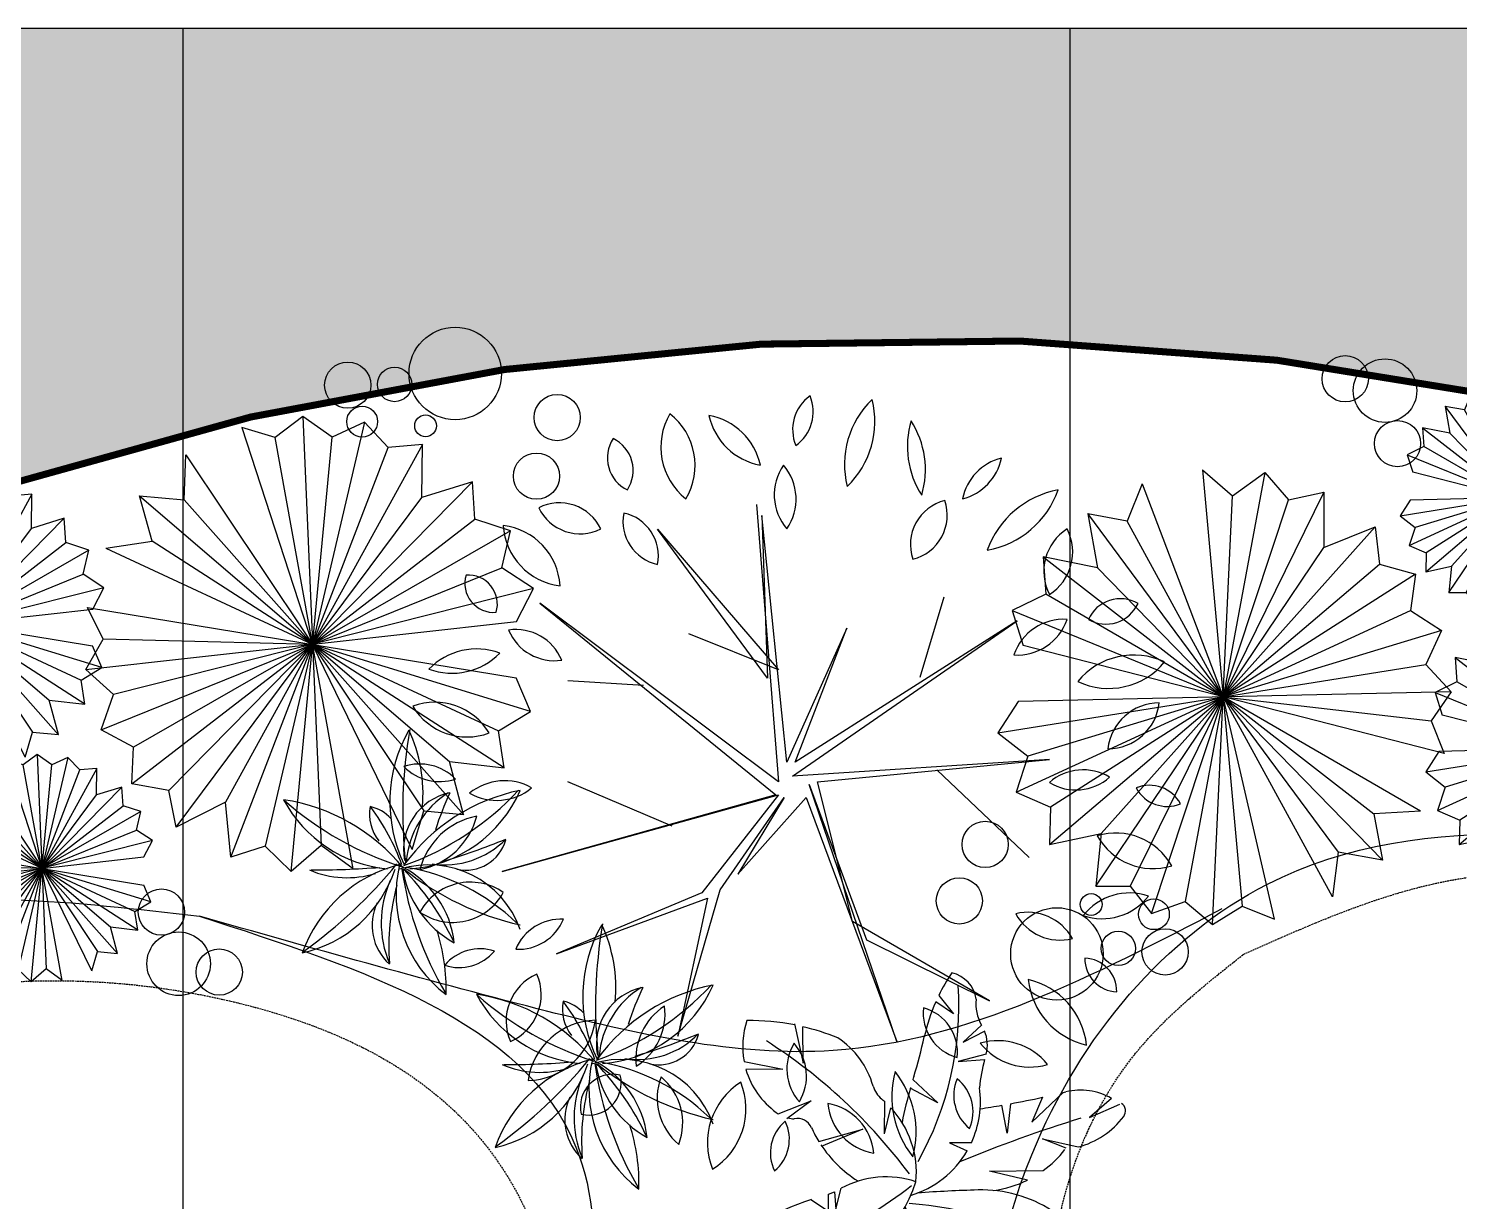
# Model space of a CAD drawing. Header units: millimetres. Extents: x -1030105 to 906887, y -616134 to 1220667.
# Drawn here: x -77488 to -67326, y 565442 to 573772 of the extents above; entities that cross this region are included whole.
import ezdxf
from ezdxf.enums import TextEntityAlignment as Align

# ---------------------------------------------------------------- set-up
doc = ezdxf.new("R2010")
doc.units = ezdxf.units.MM
doc.header["$MEASUREMENT"] = 0
for name, pattern in [('CENTER', [2, 1.25, -0.25, 0.25, -0.25]), ('DASH', [0.35, 0.25, -0.1]), ('DASHED', [0.75, 0.5, -0.25])]:
    doc.linetypes.add(name, pattern=pattern)
for name, color, linetype in [('A-Furniture', 143, 'Continuous'), ('A-Tree', 98, 'Continuous'), ('KTCQ CẢNH QUAN', 192, 'Continuous')]:
    doc.layers.add(name, color=color, linetype=linetype)
doc.styles.add('Arial_Bold', font='arialbd.ttf')

# ---------------------------------------------------------------- blocks, each defined once
blk = doc.blocks.new('FUR')
at = {"layer": 'A-Furniture'}
for points in [[(-8924.450499999977, 45568.97072861483), (-9840.450499999977, 46090.97072861483), (-12717.45049999998, 46168.97072861483), (-14972.95049999998, 44562.47072861483), (-20083.45049999998, 44491.47072861483), (-23992.95049999998, 44397.97072861483), (-25666.95049999998, 42475.47072861483), (-25418.45049999998, 38977.47072861483), (-21694.45049999998, 37961.47072861483), (-18510.45049999998, 39185.97072861483), (-13807.45049999998, 38871.97072861483), (-11600.45049999998, 38311.97072861483), (-7939.950499999977, 38736.97072861483), (-6709.895571933805, 41431.90438062791), (-8089.950499999977, 44722.97072861483), (-8924.450499999977, 45568.97072861483)], [(-31577.95049999998, 44170.97072861483), (-34212.45049999998, 44181.97072861483), (-38172.95049999998, 42979.47072861483), (-41005.45049999998, 44156.97072861483), (-44339.45049999998, 43505.47072861483), (-44384.95049999998, 40251.47072861483), (-39976.95049999998, 38315.47072861483), (-37603.95049999998, 38562.47072861483), (-37278.45049999998, 37464.47072861483), (-37613.95049999998, 35077.47072861483), (-36804.95049999998, 33745.97072861483), (-35038.45049999998, 33291.97072861483), (-32531.95049999998, 34307.97072861483), (-31858.95049999998, 35622.47072861483), (-32162.95049999998, 37145.97072861483), (-32096.95049999998, 38243.97072861483), (-31184.45049999998, 38732.97072861483), (-29175.95049999998, 40283.97072861483), (-28903.95049999998, 42529.97072861483), (-31577.95049999998, 44170.97072861483)], [(-24316.38633001997, 44222.45202042069), (-27076.45049999998, 43216.47072861483), (-29179.45049999998, 43513.97072861483), (-31577.95049999998, 44170.97072861483)]]:
    blk.add_spline(points, degree=3, dxfattribs=at)
at = {"layer": 'A-Furniture', "color": 8, "linetype": 'DASH', "ltscale": 50}
for points in [[(-24161.45049999998, 43901.47072861483), (-24928.95049999998, 43196.97072861483), (-25534.95049999998, 41016.47072861483), (-24809.95049999998, 39236.47072861483), (-22740.95049999998, 38149.47072861483), (-21173.45049999998, 38284.47072861483), (-19403.45049999998, 39161.97072861483), (-17510.95049999998, 40056.47072861483), (-14855.95049999998, 39789.97072861483), (-13170.95049999998, 38926.47072861483), (-10565.45049999998, 38424.97072861483), (-9218.887186845946, 38750.38499673549), (-8091.373079408666, 39308.92120005039), (-7136.950499999977, 40370.97072861483), (-6960.450499999977, 41928.97072861483), (-8203.387845789533, 44461.94725154969), (-10044.45049999998, 45803.47072861483), (-12022.95049999998, 45568.97072861483), (-13736.95049999998, 44462.47072861483), (-16065.45049999998, 43902.47072861483), (-18178.45049999998, 43888.97072861483), (-22820.95049999998, 44398.97072861483), (-24161.45049999998, 43901.47072861483)], [(-44239.45049999998, 42893.47072861483), (-44280.95049999998, 41579.97072861483), (-43431.95049999998, 39689.47072861483), (-41629.45049999998, 38989.47072861483), (-39482.45049999998, 38787.47072861483), (-38473.95049999998, 38957.47072861483), (-37599.00349233599, 38759.19297943637), (-37070.45049999998, 37986.47072861483), (-37169.95049999998, 36800.97072861483), (-37190.95049999998, 35851.47072861483), (-36984.95049999998, 34733.97072861483), (-35907.95049999998, 33892.97072861483), (-33947.45049999998, 34069.97072861483), (-32422.45049999998, 34894.47072861483), (-32016.45049999998, 35670.97072861483), (-32310.45049999998, 36548.47072861483), (-32898.45049999998, 38049.97072861483), (-32762.95049999998, 38696.97072861483), (-31262.45049999998, 38955.97072861483), (-30084.95049999998, 39474.97072861483), (-29081.45049999998, 41311.97072861483), (-29625.45049999998, 42640.97072861483), (-31332.95049999998, 43561.97072861483), (-34097.95049999998, 43486.47072861483), (-35926.45049999998, 42640.97072861483), (-38358.95049999998, 42081.97072861483), (-40655.95049999998, 43471.47072861483), (-41778.45049999998, 44008.47072861483), (-42894.45049999998, 43985.97072861483), (-44123.45049999998, 43268.47072861483), (-44239.45049999998, 42893.47072861483)]]:
    blk.add_spline(points, degree=3, dxfattribs=at)
blk = doc.blocks.new('C2')
at = {"layer": 'A-Tree', "color": 8}
for centre, radius, start, end in [((597.8066810533492, 647.4478162748856), 512.9644939609045, 150.2411395785226, 205.8089924024951), ((1840.520802863575, 614.663511470193), 1710.013328275341, 170.2399811561488, 186.1147769933549), ((-319.6332879893016, 679.0836772795301), 522.1291424384847, 354.3326332317999, 25.28039436258732), ((339.0637494305702, 477.7074091385002), 205.6003621570023, 101.4267094931179, 190.9876748326544), ((-212.9250783589523, 1393.706720260845), 1033.274465553102, 289.6317747364299, 316.9415872008503), ((678.9583471508013, 29.49553686170839), 671.2071327478785, 101.2486208017848, 143.9898653391894), ((460.7013213895043, 408.7795932609588), 318.5844515836241, 121.9055202391609, 175.1858926215441), ((119.8017681216515, 874.5129376781988), 467.1576890094693, 274.4072576754843, 336.4430840679565), ((1238.200356553214, 234.6638037646771), 1039.70912533752, 154.6853166608095, 162.4500908880103), ((-394.1196820032856, -16.28424253803678), 678.7830739472802, 39.14999690914021, 81.38898289978646), ((119.8017681216515, 874.5129376781988), 467.1576890094693, 208.0484010644241, 264.6491229276512), ((473.6763151883424, 1516.111589349457), 1152.672504959493, 228.5744525952278, 252.384215517872), ((161.3379898599887, 602.3140435382957), 148.8271279052569, 169.1166209036329, 218.9555886236376), ((-17.29247572167515, 489.9658467163681), 144.1551195271773, 42.83736663617832, 76.97863792041294), ((-675.6265686209008, 122.8727199833374), 857.8705761906325, 20.51383794556775, 36.02424014850644), ((278.738285768326, 727.5477068470209), 304.278219035058, 261.6388708216413, 315.6255062312309), ((-362.4759722851959, 2596.584024063079), 2251.977424759328, 286.3355012364549, 292.4150150611594), ((354.8739890010984, 551.3400760767981), 146.7974213737446, 257.3556793837414, 344.3532487187752), ((240.827546373308, -57.77903458592482), 496.9278064683223, 104.1284180658103, 160.1467714826719), ((-321.3298327564044, 547.7226396792103), 446.9018688599547, 282.2423311989974, 341.7320937913137), ((-1212.861913616427, 1507.635573408741), 1708.312600899444, 305.4463593761205, 320.7381539293926), ((-189.9491252961816, 3449.078696529206), 3043.983831225277, 269.91002825064, 274.5019943887826), ((553.2720437054159, 318.8653606564039), 446.3301478634169, 166.3602607862572, 232.9473873304876), ((222.8508834598761, 78.65597689687274), 344.823888887098, 19.43419249484991, 107.435705152585), ((-34.96195786917815, 106.5881998699042), 350.9507541514024, 6.507278463115689, 62.36089659900944), ((1308.343660235485, 576.0264644791023), 1192.382886922759, 188.0958949225132, 210.722578142023), ((486.077814778153, 461.5422813013429), 359.2264137293816, 188.5552242675603, 241.3288961956136), ((-509.9640583559885, -226.3472040423658), 903.3571745151023, 24.75992225526024, 44.64727991474892), ((-319.6332879893016, 679.0836772795301), 522.1291424384847, 330.7697376170311, 331.9367160107736), ((776.6502670997143, 1214.233641913161), 1030.057604216278, 231.5416259423199, 257.1763624081367), ((18.22038746716134, -322.4153765899828), 747.4321797232111, 46.14831984268555, 80.37107364285058), ((-67.36023888764612, 715.2663625454297), 337.6292509965691, 246.7315023999685, 287.3970904032515), ((423.9871086181593, 217.0607059827889), 369.8270333400882, 155.9892964331983, 202.8399613678449), ((921.5218744179001, 133.2178408322507), 840.488187284618, 165.0603950652925, 184.073746994936), ((207.7481049136404, 208.9563885416137), 186.2569995667042, 154.5275994809214, 228.0163014909153), ((-394.1196820032856, -16.28424253803678), 678.7830739472802, 358.2221592825441, 17.85830694949557)]:
    blk.add_arc(centre, radius, start, end, dxfattribs=at)
blk = doc.blocks.new('dddddd')
at = {"color": 0, "linetype": 'ByBlock', "lineweight": -2}
for p, q in [((10607.80242481851, 26489.0813604286), (10607.80242481851, 12546.71926841163)), ((10607.80242481851, 26489.0813604286), (11479.699343557, 25578.74045747798)), ((8650.733853973914, 26220.08847685135), (8068.734151430659, 25080.74071651837)), ((8650.733853973914, 26220.08847685135), (10607.80242481851, 19235.21926841163)), ((12564.8709956631, 26220.08847685135), (8821.973550682189, 12861.51254176581)), ((9620.068330742184, 12048.92003936483), (11479.699343557, 25578.74045747798)), ((11479.699343557, 25578.74045747798), (12564.8709956631, 26220.08847685135)), ((12564.8709956631, 26220.08847685135), (13236.76095011271, 25287.68883248605)), ((6838.812106036115, 25433.05979773519), (13801.41292089899, 13983.55054725846)), ((6848.313449290116, 25417.4355044039), (6990.557866835268, 23681.41012040642)), ((8068.734151430659, 25080.74071651837), (6848.313449290116, 25417.4355044039)), ((14376.79274360114, 25433.05979773519), (7123.02134473878, 13504.74092085403)), ((7717.855861764167, 12581.89497805177), (13236.76095011271, 25287.68883248605)), ((13497.74898787215, 12581.89497805177), (8068.734151430659, 25080.74071651837)), ((13236.76095011271, 25287.68883248605), (14376.79274360114, 25433.05979773519)), ((14376.79274360114, 25433.05979773519), (14225.04698280198, 23681.41012040642)), ((5306.419128058479, 24186.36563979229), (5281.783466187771, 22994.73397627333)), ((5306.419128058479, 24186.36563979229), (15042.6512124096, 15093.35963420593)), ((6990.557866835268, 23681.41012040642), (5306.419128058479, 24186.36563979229)), ((6029.977508742828, 13608.31654242147), (14225.04698280198, 23681.41012040642)), ((15909.18572157854, 24186.36563979229), (6350.105521132237, 15258.8079442177)), ((15185.62734089442, 13608.31654242147), (6990.557866835268, 23681.41012040642)), ((14225.04698280198, 23681.41012040642), (15909.18572157854, 24186.36563979229)), ((15909.18572157854, 24186.36563979229), (15933.82138344925, 22994.73397627333)), ((-8869.69757518149, 22791.44345244533), (-8869.69757518149, -5093.280731588369)), ((-8869.69757518149, 22791.44345244533), (-7125.903737705202, 20970.7616465441)), ((5281.783466187771, 22994.73397627333), (4167.205496987095, 22572.46760547208)), ((4681.615487591363, 15052.05974061065), (15933.82138344925, 22994.73397627333)), ((16533.98936204589, 15052.05974061065), (5281.783466187771, 22994.73397627333)), ((15933.82138344925, 22994.73397627333), (17048.39935264923, 22572.46760547208)), ((-12783.83471687068, 22253.45768529154), (-13947.83412195719, 19974.76216462487)), ((-12783.83471687068, 22253.45768529154), (-8869.69757518149, 8283.719268411629)), ((-4955.560433492298, 22253.45768529154), (-12441.35532345436, -4463.694184879773)), ((-7125.903737705202, 20970.7616465441), (-4955.560433492298, 22253.45768529154)), ((-4955.560433492298, 22253.45768529154), (-3611.780524594011, 20388.6583965607)), ((4167.205496987095, 22572.46760547208), (10607.80242481851, 19235.21926841163)), ((4167.205496987095, 22572.46760547208), (4422.676384476711, 21433.41359123355)), ((17048.39935264923, 22572.46760547208), (4820.053084156477, 16236.24928490259)), ((17048.39935264923, 22572.46760547208), (16792.92846516031, 21433.41359123355)), ((-10845.16576333437, -6088.87918968196), (-7125.903737705202, 20970.7616465441)), ((3772.771641071653, 16806.04874429526), (16792.92846516031, 21433.41359123355)), ((17442.8332085656, 16806.04874429526), (4422.676384476711, 21433.41359123355)), ((16792.92846516031, 21433.41359123355), (17709.94337335392, 20711.06112888712)), ((-16407.67821274651, 20679.40032705851), (-2482.476583021461, -2219.618173894007)), ((-16388.67552623828, 20648.15174039593), (-16104.18669114821, 17176.10097240121)), ((-13947.83412195719, 19974.76216462487), (-16388.67552623828, 20648.15174039593)), ((-1331.716937616467, 20679.40032705851), (-15839.25973534095, -3177.237426704029)), ((-14649.59070128924, -5022.929312308086), (-3611.780524594011, 20388.6583965607)), ((-3611.780524594011, 20388.6583965607), (-1331.716937616467, 20679.40032705851)), ((-1331.716937616467, 20679.40032705851), (-1635.208459214773, 17176.10097240121)), ((17709.94337335392, 20711.06112888712), (4251.66712033283, 17914.39916343475)), ((17709.94337335392, 20711.06112888712), (17117.80516029755, 19680.51565474644)), ((-3089.804449073505, -5022.929312308086), (-13947.83412195719, 19974.76216462487)), ((3370.850759598194, 18740.19821303803), (17117.80516029755, 19680.51565474644)), ((4097.799689339473, 19680.51565474644), (3370.850759598194, 18740.19821303803)), ((17844.75409003906, 18740.19821303803), (4097.799689339473, 19680.51565474644)), ((11595.53651889507, 12048.92003936483), (10607.80242481851, 19235.21926841163)), ((10607.80242481851, 19235.21926841163), (17128.33859840897, 17880.2362699802)), ((17117.80516029755, 19680.51565474644), (17844.75409003906, 18740.19821303803)), ((3370.850759598194, 18740.19821303803), (4251.66712033283, 17914.39916343475)), ((17844.75409003906, 18740.19821303803), (17128.33859840897, 17880.2362699802)), ((-19472.46416870062, 18186.01201117318), (-19521.73549244297, 15802.7486841355)), ((-19472.46416870062, 18186.01201117318), (0, 0)), ((-16104.18669114821, 17176.10097240121), (-19472.46416870062, 18186.01201117318)), ((1733.069018337875, 18186.01201117318), (-17385.09138255473, 330.8966200239956)), ((-1635.208459214773, 17176.10097240121), (1733.069018337875, 18186.01201117318)), ((1733.069018337875, 18186.01201117318), (1782.340342079988, 15802.7486841355)), ((4251.66712033283, 17914.39916343475), (3772.771641071653, 16806.04874429526)), ((17128.33859840897, 17880.2362699802), (17442.8332085656, 16806.04874429526)), ((-18025.34740733308, -2970.086183568929), (-1635.208459214773, 17176.10097240121)), ((285.9522569701076, -2970.086183568929), (-16104.18669114727, 17176.10097240121)), ((3772.771641071653, 16806.04874429526), (4820.053084156477, 16236.24928490259)), ((-19521.73549244297, 15802.7486841355), (-21750.89143084362, 14958.21594253229)), ((-20722.07144963671, -82.59978719055651), (1782.340342079988, 15802.7486841355)), ((2982.676299273968, -82.59978719055651), (-19521.73549244297, 15802.7486841355)), ((1782.340342079988, 15802.7486841355), (4011.496280480875, 14958.21594253229)), ((4820.053084156477, 16236.24928490259), (4681.615487591363, 15052.05974061065)), ((-21750.89143084362, 14958.21594253229), (-8869.69757518149, 8283.719268411629)), ((-21750.89143084362, 14958.21594253229), (-21239.94965586578, 12680.10791405523)), ((4011.496280480875, 14958.21594253229), (-20445.19625650486, 2285.779301393311)), ((4011.496280480875, 14958.21594253229), (3500.554505503038, 12680.10791405523)), ((4681.615487591363, 15052.05974061065), (6350.105521132237, 15258.8079442177)), ((6350.105521132237, 15258.8079442177), (6029.977508742828, 13608.31654242147)), ((15042.6512124096, 15093.35963420593), (15185.62734089442, 13608.31654242147)), ((16533.98936204589, 15052.05974061065), (15042.6512124096, 15093.35963420593)), ((13801.41292089899, 13983.55054725846), (13497.74898787215, 12581.89497805177)), ((15185.62734089442, 13608.31654242147), (13801.41292089899, 13983.55054725846)), ((6029.977508742828, 13608.31654242147), (7123.02134473878, 13504.74092085403)), ((7123.02134473878, 13504.74092085403), (7717.855861764167, 12581.89497805177)), ((7717.855861764167, 12581.89497805177), (8821.973550682189, 12861.51254176581)), ((8821.973550682189, 12861.51254176581), (9620.068330742184, 12048.92003936483)), ((-22539.75914267451, 3425.378220178885), (3500.554505502107, 12680.10791405523)), ((4800.363992311758, 3425.378220178885), (-21239.94965586578, 12680.10791405523)), ((3500.554505503038, 12680.10791405523), (5334.584321890259, 11235.40298936236)), ((9620.068330742184, 12048.92003936483), (10607.80242481851, 12546.71926841163)), ((10403.36328272102, 12094.09923938359), (9646.76366941398, 10612.94715095032)), ((10403.36328272102, 12094.09923938359), (12947.55242481851, 3013.769268411678)), ((10607.80242481851, 12546.71926841163), (11595.53651889507, 12048.92003936483)), ((15491.74156691599, 12094.09923938359), (10625.97488844138, -5272.049476227723)), ((12947.55242481851, 12443.7899880337), (12947.55242481851, -5681.280731588369)), ((12947.55242481851, 12443.7899880337), (14081.01841917773, 11260.34681419795)), ((14081.01841917773, 11260.34681419795), (15491.74156691599, 12094.09923938359)), ((15491.74156691599, 12094.09923938359), (16365.19850770058, 10881.97970170877)), ((5334.584321890259, 11235.40298936236), (-21581.96818415309, 5642.079058457865)), ((5334.584321890259, 11235.40298936236), (4150.307895777515, 9174.312041081488)), ((8047.865010401002, 11070.9619565322), (17099.24606972258, -3813.400069086813)), ((8060.216756632085, 11050.65037520136), (8245.134499440668, 8793.817376004998)), ((9646.76366941398, 10612.94715095032), (8060.216756632085, 11050.65037520136)), ((17847.23983923602, 11070.9619565322), (8417.337020714533, -4435.852583413478)), ((11663.49810251966, -6328.419729349202), (14081.01841917773, 11260.34681419795)), ((16365.19850770058, 10881.97970170877), (17847.23983923602, 11070.9619565322)), ((17847.23983923602, 11070.9619565322), (17649.97035019658, 8793.817376004998)), ((9190.621892848516, -5635.552309056045), (16365.19850770058, 10881.97970170877)), ((16704.4829567885, -5635.552309056045), (9646.76366941398, 10612.94715095032)), ((-23343.60090562236, 7293.677157664205), (4150.307895777515, 9174.312041081488)), ((-21889.70304614026, 9174.312041081488), (-23343.60090562236, 7293.677157664205)), ((5604.205755259376, 7293.677157664205), (-21889.70304614026, 9174.312041081488)), ((4150.307895777515, 9174.312041081488), (5604.205755259376, 7293.677157664205)), ((6055.754139031283, 9450.259551206604), (6023.727778598666, 7901.138388632332)), ((6055.754139031283, 9450.259551206604), (18712.85584868677, -2370.648256056011)), ((8245.134499440668, 8793.817376004998), (6055.754139031283, 9450.259551206604)), ((19839.35071060574, 9450.259551206604), (7412.546450025867, -2155.565453040414)), ((17649.97035019658, 8793.817376004998), (19839.35071060574, 9450.259551206604)), ((19839.35071060574, 9450.259551206604), (19871.37707103858, 7901.138388632332)), ((-8869.69757518149, 8283.719268411629), (4171.374771998496, 5573.753271549242)), ((-6894.229387028608, -6088.87918968196), (-8869.69757518149, 8283.719268412096)), ((6996.380033920052, -4301.204275375699), (17649.97035019658, 8793.817376004998)), ((18898.72481571696, -4301.204275375699), (8245.134499440668, 8793.817376004998)), ((-23343.60090562236, 7293.677157664205), (-21581.96818415309, 5642.079058457865)), ((5604.205755259376, 7293.677157664205), (4171.374771998496, 5573.753271549242)), ((6023.727778598666, 7901.138388632332), (4574.776418638417, 7352.192106590142)), ((4574.776418638417, 7352.192106590142), (12947.55242481851, 3013.769268411678)), ((4574.776418638417, 7352.192106590142), (4906.888572374126, 5871.421888079726)), ((5243.509406422497, -2424.338117729873), (19871.37707103858, 7901.138388632332)), ((21320.32843099861, 7352.192106590142), (5423.478281957796, -884.8917101498226)), ((20651.59544321452, -2424.338117729873), (6023.727778598666, 7901.138388632332)), ((19871.37707103858, 7901.138388632332), (21320.32843099861, 7352.192106590142)), ((21320.32843099861, 7352.192106590142), (20988.21627726313, 5871.421888079726)), ((-21581.96818415309, 5642.079058457865), (-22539.75914267451, 3425.378220178885)), ((4062.012405948014, -144.1524129398167), (20988.21627726313, 5871.421888079726)), ((4171.374771998496, 5573.753271549242), (4800.363992311758, 3425.378220178885)), ((21833.09244368901, -144.1524129398167), (4906.888572374126, 5871.421888080193)), ((20988.21627726313, 5871.421888079726), (22180.33565791487, 4932.363687029806)), ((22180.33565791487, 4932.363687029806), (4684.576528986683, 1296.703131941846)), ((22180.33565791487, 4932.363687029806), (21410.55598094175, 3592.65457064705)), ((-22539.75914267451, 3425.378220178885), (-20445.19625650486, 2285.779301393311)), ((3539.515260032145, 2370.241896425607), (21410.55598094175, 3592.65457064705)), ((4484.548868695274, 3592.65457064705), (3539.515260032145, 2370.241896425607)), ((22355.58958960511, 2370.241896425607), (4484.548868695274, 3592.65457064705)), ((12947.55242481851, 3013.769268411678), (21424.24945048522, 1252.291370450985)), ((14231.60674711759, -6328.419729349202), (12947.55242481851, 3013.769268411678)), ((21410.55598094175, 3592.65457064705), (22355.58958960511, 2370.241896425607)), ((-20445.19625650486, 2285.779301393311), (-20722.07144963671, -82.59978719055651)), ((3539.515260032145, 2370.241896425607), (4684.576528986683, 1296.703131941846)), ((22355.58958960511, 2370.241896425607), (21424.24945048522, 1252.291370450985)), ((4684.576528986683, 1296.703131941846), (4062.012405948014, -144.1524129398167)), ((21424.24945048522, 1252.291370450985), (21833.09244368901, -144.1524129398167)), ((-20722.07144963671, -82.59978719055651), (-17385.09138255473, 330.8966200239956)), ((-17385.09138255473, 330.8966200239956), (-18025.34740733308, -2970.086183568929)), ((0, 0), (285.9522569701076, -2970.086183568929)), ((2982.676299273968, -82.59978719055651), (0, 0)), ((4062.012405948014, -144.1524129398167), (5423.478281957796, -884.8917101498226)), ((5423.478281957796, -884.8917101498226), (5243.509406422497, -2424.338117729873)), ((-2482.476583021461, -2219.618173894007), (-3089.804449073505, -5022.929312308086)), ((285.9522569701076, -2970.086183568929), (-2482.476583021461, -2219.618173894007)), ((5243.509406422497, -2424.338117729873), (7412.546450025867, -2155.565453040414)), ((7412.546450025867, -2155.565453040414), (6996.380033920052, -4301.204275375699)), ((20651.59544321452, -2424.338117729873), (18712.85584868677, -2370.648256056011)), ((18712.85584868677, -2370.648256056011), (18898.72481571696, -4301.204275375699)), ((-18025.34740733308, -2970.086183568929), (-15839.25973534095, -3177.237426704029)), ((-15839.25973534095, -3177.237426704029), (-14649.59070128924, -5022.929312308086)), ((-14649.59070128924, -5022.929312308086), (-12441.35532345436, -4463.694184879773)), ((-12441.35532345436, -4463.694184879773), (-10845.16576333437, -6088.87918968196)), ((6996.380033920052, -4301.204275375699), (8417.337020714533, -4435.852583413478)), ((8417.337020714533, -4435.852583413478), (9190.621892848516, -5635.552309056045)), ((17099.24606972258, -3813.400069086813), (16704.4829567885, -5635.552309056045)), ((18898.72481571696, -4301.204275375699), (17099.24606972258, -3813.400069086813)), ((-10845.16576333437, -6088.87918968196), (-8869.69757518149, -5093.280731588369)), ((-8869.69757518149, -5093.280731588369), (-6894.229387028608, -6088.87918968196)), ((9190.621892848516, -5635.552309056045), (10625.97488844138, -5272.049476227723)), ((10625.97488844138, -5272.049476227723), (11663.49810251966, -6328.419729349202)), ((11663.49810251966, -6328.419729349202), (12947.55242481851, -5681.280731588369)), ((12947.55242481851, -5681.280731588369), (14231.60674711759, -6328.419729349202))]:
    blk.add_line(p, q, dxfattribs=at)
for centre, radius in [((685.3024248185103, 27736.71926841163), 1470), ((3135.30242481851, 26756.71926841163), 2020.321756552653), ((3625.302424818511, 23326.71926841163), 1470), ((20285.30242481851, 20386.71926841163), 979.9999999999997), ((25185.30242481851, 19896.71926841163), 692.9646455628166), ((20775.30242481851, 17446.71926841163), 1960), ((25185.30242481851, 16466.71926841163), 979.9999999999997), ((20285.30242481851, 14506.71926841163), 2020.321756552653), ((17835.30242481851, 13036.71926841163), 1549.516053482506), ((-24794.69757518149, 296.7192684116308), 1470), ((-26754.69757518149, -3133.280731588369), 1470), ((-18424.69757518149, -4113.280731588369), 692.9646455628166), ((-20874.69757518149, -7053.280731588369), 2940), ((-14504.69757518149, -5093.280731588369), 979.9999999999997), ((-16954.69757518149, -7053.280731588369), 1095.673308974897), ((-14014.69757518149, -7543.280731588369), 1470)]:
    blk.add_circle(centre, radius, dxfattribs=at)
blk = doc.blocks.new('CAYMB 10')
at = {"layer": 'A-Tree', "color": 8}
for p, q in [((238.715650649654, 579.6182638052269), (176.2852105110796, 621.9426230803365)), ((186.5644689614419, 644.1267185458564), (238.715650649654, 579.6182638052269)), ((-325.4732582218421, 543.3802454902325), (-294.8787547032553, 403.6489095685538)), ((-294.8787547032553, 403.6489095685538), (-296.0700989094476, 533.3855430782423)), ((338.564589164569, 539.16627220792), (273.4787241728045, 478.8985422675032)), ((273.4787241728045, 478.8985422675032), (351.6973314038187, 519.0277307261131)), ((-504.6410117267806, 410.2891123816371), (-367.1667000502202, 382.5110154846916)), ((354.6887124035857, 436.4759908806882), (256.0971874112147, 409.436666262045)), ((256.0971874112147, 409.436666262045), (349.4150796181493, 417.0474113345845)), ((-367.1667000502202, 382.5110154846916), (-497.7112205417216, 381.2806026079925)), ((183.0947374099342, 263.5667217111913), (84.90115182858426, 315.0707048501936)), ((95.00687250689953, 345.8953323567985), (183.0947374099342, 263.5667217111913)), ((-382.8970907971379, 224.2380090198712), (-266.6688206082326, 269.7755907949759)), ((-266.6688206082326, 269.7755907949759), (-353.1145183928893, 206.6125474648434)), ((-5.726964698173106, 153.5171867363388), (-4.586229609965812, 268.6250645958353)), ((429.9125403692451, 155.9008114330354), (410.6450369797385, 254.5554818508099)), ((441.2394350631512, 260.0119577894802), (429.9125403692451, 155.9008114330354)), ((516.8202095194138, 194.1048419061699), (628.9105254643946, 299.2352224754868)), ((555.2693992947607, 282.7517265723436), (516.8202095194138, 194.1048419061699)), ((800.4230135336256, 279.0056476828177), (721.9223257167323, 211.4703137571923)), ((721.9223257167323, 211.4703137571923), (830.1820690810855, 258.7901719139772)), ((-5.726964698173106, 153.5171867363388), (16.58627978124423, 245.8723320083227)), ((-239.0395701728121, 125.7578780322219), (-83.30427484225947, 169.3706028317101)), ((-83.30427484225947, 169.3706028317101), (-230.1945371221227, 108.2228984822286)), ((224.8104241719266, 121.1698715304956), (287.8681593717483, 92.92873885919107)), ((302.5589965510007, 121.1698715304956), (224.8104241719266, 121.1698715304956)), ((639.1660111839155, 102.2385455899639), (555.0595933263976, 135.0622490113601)), ((555.0595933263976, 135.0622490113601), (681.5390205197909, 106.4200763733825)), ((367.3390138906543, 20.45014999277191), (557.821376568143, 22.51869702967815)), ((502.3600309251924, -11.08403195551364), (367.3390138906543, 20.45014999277191)), ((-178.1426882858214, -114.288502944808), (-159.5715427216055, -40.07258242834359)), ((-204.9676791954407, -122.5347193139023), (-266.8714977428608, -81.30365087109385)), ((-204.9676791954407, -61.71889313741121), (-183.3013383952493, -52.44190028059529)), ((-204.196477882826, -127.3310654973029), (-204.9676791954407, -61.71889313741121)), ((-183.3013383952493, -52.44190028059529), (-178.1426882858214, -114.288502944808)), ((143.0218579590146, -218.2304025689373), (207.4288874103659, -149.7314513499732)), ((207.4288874103659, -149.7314513499732), (167.9309039485815, -248.3851391418721)), ((592.8495588197547, -119.3980054862914), (461.1993036085332, -135.8390776687302)), ((461.1993036085332, -135.8390776687302), (620.7195718503935, -142.2139893168933)), ((325.6233271286619, -180.9892968822387), (312.6852061285172, -346.4441596715478)), ((344.8166955182969, -342.6124404388829), (325.6233271286619, -180.9892968822387)), ((492.4860668478213, -236.5587992064538), (537.8115905059676, -353.2512321577524)), ((517.8181643989083, -359.7277302780421), (492.4860668478213, -236.5587992064538)), ((-292.6647569071356, -369.9211299706367), (-256.5541889067972, -263.7511294005672)), ((-256.5541889067972, -263.7511294005672), (-248.3003521786304, -362.705690089264)), ((-154.7948591960012, -416.325845527288), (30.13723149732687, -306.0206752118538)), ((30.13723149732687, -306.0206752118538), (-145.4918600437231, -469.1739831443992)), ((222.3969005242834, -408.9304565185448), (169.1895109322213, -434.5251517113065)), ((169.1895109322213, -434.5251517113065), (226.6550938068394, -441.4842379083857)), ((-3.263954783440568, -548.2255597366602), (54.47138149777311, -483.1484652950312)), ((54.47138149777311, -483.1484652950312), (2.097332070159609, -573.529118141334)), ((130.9501344540622, -580.3950924625387), (235.0827775355865, -635.3031904057134)), ((235.6481149397878, -606.5453954523546), (130.9501344540622, -580.3950924625387)), ((172.6658212160692, -726.2650370134506), (223.3993703480519, -774.2839783391682)), ((227.2855263771635, -743.4153645457118), (172.6658212160692, -726.2650370134506))]:
    blk.add_line(p, q, dxfattribs=at)
for centre, radius, start, end in [((779.4988287719461, 355.9101373694721), 659.2722902632004, 146.0189635815314, 154.0763021309827), ((209.9180833415012, 616.2268724779133), 110.5597618613785, 7.543113912344272, 78.04736568714452), ((-871.4777567913261, 608.5862301258021), 1129.855552588643, 330.67245302648, 3.641032922973614), ((779.4988287719461, 355.9101373694721), 659.2722902632004, 156.201305661175, 167.6168316650024), ((478.4198393823172, 616.0173225902254), 159.5793688367412, 174.706298392514, 208.7889803306433), ((-221.7666346176411, 462.5324904182926), 287.6582760387117, 161.2205659913778, 190.4639080002395), ((-484.4715234372707, -269.5221160924993), 824.7155909276798, 78.82497402445534, 90.66972910121446), ((-484.4715234372707, -269.5221160924993), 824.7155909276798, 67.69490835147803, 76.79451232428683), ((236.755102414405, 470.2114022054593), 122.6638091375199, 344.0084059050306, 22.93603431214617), ((-1459.690843628166, -1138.771680419974), 1923.468895043192, 36.70351893037481, 57.46954700200074), ((-338.8007119102695, 239.5967835061019), 304.0756695246674, 15.84499370040856, 56.61069613927844), ((-1542.902939352862, 865.8081009959569), 1718.446344457842, 342.7300337644285, 347.6168316650025), ((1039.005968139434, 240.2970391763374), 711.882214688397, 165.6238916327764, 173.8497337395827), ((1039.005968139434, 240.2970391763374), 711.882214688397, 164.0084059050306, 164.110091381332), ((-221.7666346176411, 462.5324904182926), 287.6582760387117, 196.4070659168597, 234.1870524300158), ((41.96888153787586, 347.6667464350467), 91.73312292712151, 195.8449937004085, 230.5605807165402), ((1704.152454995899, -143.6701514924644), 1681.908795261614, 164.0749999253743, 168.4283775462131), ((1704.152454995899, -143.6701514924644), 1681.908795261614, 162.7300337644285, 163.0792001669171), ((-12.67507818593003, 267.2108032992692), 347.4197398351678, 335.1427602876785, 8.16711169028393), ((690.6355624774296, 85.37655267835362), 222.5882091254535, 60.44681838818225, 103.548294695203), ((-231.766255730181, 14.88319813268026), 339.1680436945305, 47.95141662230789, 50.56058071654016), ((-209.9366539784678, 3822.649371958105), 3621.659239046866, 278.6352431112115, 279.8664868686059), ((-209.9366539784678, 3822.649371958105), 3621.659239046866, 280.358138861941, 282.1977283526998), ((-209.9366539784678, 3822.649371958105), 3621.659239046866, 283.3980360557906, 283.548294695203), ((817.511440649323, 234.4921467081294), 32.59454687060725, 323.1476556933032, 55.43795290225658), ((-320.7347799850104, 322.0762417442747), 115.8636308787558, 233.2324526345538, 237.5887007438244), ((-320.7347799850104, 322.0762417442747), 115.8636308787558, 255.9290285283741, 267.0909563796757), ((-315.6195761270646, 151.8575429006014), 55.60237919803038, 24.20546519525691, 101.4053945023518), ((-231.766255730181, 14.88319813268026), 339.1680436945305, 354.6007765778234, 42.92545712248191), ((2261.033439234685, -4819.460737201036), 5267.70064518032, 107.3413043199353, 112.3058230292931), ((607.9519777596288, 391.5614522692631), 294.4837128093322, 284.4707032040494, 323.1476556933032), ((128.8901085334655, 351.6790820074966), 431.7552997689148, 204.2054651952569, 211.5513251737923), ((128.8901085334655, 351.6790820074966), 431.7552997689148, 213.4357366631786, 237.8386598974236), ((-12.67507818593003, 267.2108032992692), 347.4197398351678, 286.683821417299, 329.8909765086365), ((329.4013005118468, 336.9554401499918), 388.6466217139611, 305.996232287867, 321.8459668997995), ((0, -337.7482491607079), 337.7482491607315, 71.72741072522271, 118.1939077791721), ((-895.072876284481, 1238.599255244713), 1606.842570017603, 281.5142955742673, 307.8151157708742), ((-406.6215687962249, 153.821227927343), 540.2459298013857, 287.0408817533136, 341.5637966210982), ((483.4170424840122, -5395.586750178481), 5351.501479308205, 91.68041618368886, 93.97711696796304), ((339.9329093026463, -504.7281531734043), 458.5386230856771, 57.07131363646801, 91.68041618368886), ((329.4013005118468, 336.9554401499918), 388.6466217139611, 277.773074949076, 296.4251469481378), ((-8.812954175969935, -908.2365988525562), 866.563070171323, 107.2231083180989, 135.0206824451704), ((-19.67628685309319, -1417.423136411293), 1327.183343981249, 53.45551872566639, 85.59402888639943), ((1238.604113080713, -281.7090184199624), 1181.896966314566, 173.2496747741793, 205.5926878717474), ((915.3737261515053, 394.3985224193311), 985.8202716685598, 210.5658740579717, 218.4214248434757), ((339.9329093026463, -504.7281531734043), 458.5386230856771, 17.51489595105737, 52.24029725564014), ((915.3737261515053, 394.3985224193311), 985.8202716685598, 220.69477463243, 225.7555748056288), ((-587.1989607803844, -330.2680094094248), 48.89684057720707, 135.0206824451704, 258.4069812984008), ((312.6159168867161, -337.5196654610336), 100.6384510239315, 159.0815244804994, 190.5200611703198), ((79.12071815130184, -404.8095753640519), 233.6527065375773, 157.0771258813028, 182.7473181073303), ((312.7370421675732, -224.3457737795543), 122.0983968953165, 225.7555748056288, 269.9756754678196), ((312.7370421675732, -224.3457737795543), 122.0983968953165, 285.2068583583672, 289.7368665715742), ((651.7176895141893, -1169.165985498577), 881.6909792928842, 107.1012602260706, 109.7368665715743), ((397.8620837506605, -344.0600182445487), 18.41667423347537, 357.8127589799344, 107.1012602260706), ((448.4678145552462, -345.9928085939027), 32.22595276001595, 177.8127589799344, 248.0460523007279), ((539.8669704514614, -393.6951788552105), 40.49614069499967, 45.32380455527569, 92.90929492024217), ((-462.6810181882756, 308.0949123103055), 699.0073552476517, 259.5557244193585, 284.0769776521867), ((-1074.81847715273, -595.1679378441186), 1310.515980647398, 8.169963742111003, 10.52006117031982), ((464.4035032119573, -306.4591387975961), 74.85056091692964, 248.0460523007279, 310.8614180743947), ((539.8669704514614, -393.6951788552105), 40.49614069499967, 122.9882373665325, 130.8614180743947), ((648.6469490672171, -283.678668439039), 114.2188111092727, 225.3238045552756, 268.3173632320293), ((667.6692234594229, 363.8661339700921), 762.0429524085476, 268.3173632320293, 278.1257358594557), ((773.6529619407229, -378.4241003859788), 12.22474454553995, 278.1257358594557, 73.06873538917671), ((-1074.81847715273, -595.1679378441186), 1310.515980647398, 1.755641354297249, 6.734550152070574), ((79.12071815130184, -404.8095753640519), 233.6527065375773, 195.9900497176004, 196.058939603915), ((-89.8212527618889, -453.44103992905), 57.85051974295094, 196.058939603915, 237.7317177395325), ((56.72459466154396, -221.3440656791208), 332.3403936053967, 237.7317177395325, 259.8030533806472), ((-768.0439603001578, -588.8147328672349), 1003.695456758675, 358.9899712243594, 1.929659337987232), ((379.0376141950837, -497.4245712160482), 384.5463279646863, 191.4146135001872, 242.8877097801719), ((-768.0439603001578, -588.8147328672349), 1003.695456758675, 351.2018494907206, 357.3602215140918), ((-768.0439603001578, -588.8147328672349), 1003.695456758675, 345.5238759625545, 349.5865213171726)]:
    blk.add_arc(centre, radius, start, end, dxfattribs=at)
blk = doc.blocks.new('12PPLT11')
at = {"color": 0, "linetype": 'ByBlock'}
for p, q in [((-0.04409608227797435, 0.3483338719713629), (-0.0159519989446153, -0.0034782946952987)), ((-0.03706008227789681, 0.334261371971337), (-0.03002408227791875, 0.127864871971326)), ((-0.005397998944658866, 0.02114853863798771), (-0.03706008227789681, 0.334261371971337)), ((-0.1695719156113071, 0.3166707053046594), (-0.0159519989446153, 0.1384192053046434)), ((-0.03002408227791875, 0.127864871971326), (-0.1695719156113071, 0.3166707053046594)), ((-0.3185010822779759, 0.2228541219713236), (-0.01946999894460077, -0.01989621136198139)), ((-0.0159519989446153, -0.0034782946952987), (-0.3185010822779759, 0.2228541219713236)), ((0.1635491677220671, 0.1290376219713494), (0.1940385843887569, 0.2310631219712889)), ((0.001638084388794425, 0.003557955304671623), (0.2865970843887453, 0.200572705304694)), ((0.2865970843887453, 0.200572705304694), (0.005156084388772797, 0.02114853863798771)), ((-0.0159519989446153, 0.1384192053046434), (-0.1297010822779612, 0.1841547886379828)), ((0.07082566772203336, 0.19119103863801), (-0.005397998944658866, 0.02114853863798771)), ((0.005156084388772797, 0.02114853863798771), (0.07082566772203336, 0.19119103863801)), ((-0.1870794156112652, 0.1184832053046989), (-0.283238415611315, 0.1243467886380358)), ((0.3276405010553916, 0.02466662197130631), (0.001638084388794425, 0.003557955304671623)), ((0.03330016772201816, -0.0034782946952987), (0.3276405010553916, 0.02466662197130631)), ((0.1846572510553486, 0.01176687197136062), (0.3019243343886799, -0.0996402946953765)), ((-0.1507265822779047, -0.05976829469537392), (-0.283238415611315, -0.0034782946952987)), ((0.02274616772206173, -0.006996461362007267), (0.09545175105541404, -0.2040112946953059)), ((0.1341498343887295, -0.3330090446953307), (0.02274616772206173, -0.006996461362007267)), ((0.0778616677221251, -0.1805571280286813), (0.03330016772201816, -0.0034782946952987)), ((-0.3665805822779404, -0.1172309613619973), (-0.0159519989446153, -0.01989621136198139)), ((-0.01946999894460077, -0.01989621136198139), (-0.3665805822779404, -0.1172309613619973)), ((-0.0159519989446153, -0.01989621136198139), (-0.1132836656112204, -0.1442032113619689)), ((-0.08983024894462233, -0.1406850446953172), (-0.008915998944651449, -0.02341437802863311)), ((-0.0675494989445724, -0.1207490446953727), (0.01922808438871471, -0.02341437802863311)), ((-0.008915998944651449, -0.02341437802863311), (-0.0675494989445724, -0.1207490446953727)), ((0.01922808438871471, -0.02341437802863311), (0.1341498343887295, -0.3330090446953307)), ((-0.1132836656112204, -0.1442032113619689), (-0.2973929989445878, -0.2216018780286504)), ((-0.1437730822779031, -0.3259727946953035), (-0.08983024894462233, -0.1406850446953172)), ((-0.2973929989445878, -0.2216018780286504), (-0.1062476656112494, -0.1512394613619676)), ((-0.1062476656112494, -0.1512394613619676), (-0.1437730822779031, -0.3259727946953035)), ((0.2514169177220467, -0.2814099613620158), (0.0778616677221251, -0.1805571280286813)), ((0.09545175105541404, -0.2040112946953059), (0.2514169177220467, -0.2814099613620158))]:
    blk.add_line(p, q, dxfattribs=at)
for centre, radius, start, end in [((0.05434758438878617, 0.4430904553046844), 0.05243733333333332, 125.4093320015279, 202.7100879987564), ((-0.024407165611251, 0.4655842053046513), 0.05243733333333332, 305.409332001528, 22.71008799875637), ((0.1814316677221086, 0.3992276219713347), 0.1137750833333333, 133.8116859996644, 194.3077339994046), ((-0.007579748944635867, 0.4532126219713177), 0.1137750833333333, 313.8116859996644, 14.3077339994046), ((-0.08176558227796704, 0.420931788638029), 0.08348141666666667, 149.4737229994703, 231.7585849989431), ((-0.2053491656113238, 0.3977677053046307), 0.08348141666666667, 329.4737229994703, 51.7585849989431), ((-0.02436366561131109, 0.4785027053046633), 0.08172058333333332, 192.3059549989146, 259.6848969995538), ((-0.1188395822779285, 0.3806856219713097), 0.08172058333333332, 12.30595499891467, 79.68489699955371), ((0.2617562510554379, 0.4217917886380178), 0.1143496666666667, 163.4642289982347, 212.7905639989496), ((0.05600716772210035, 0.3924089553046883), 0.1143496666666667, 343.4642289982347, 32.79056399894964), ((-0.1878847489446116, 0.4071567053046294), 0.04510308333333333, 146.8150689989245, 244.0193430010408), ((-0.2453901656112905, 0.3912984553046215), 0.04510308333333333, 326.8150689989245, 64.01934300104078), ((0.200975001055447, 0.4205376219713344), 0.0671975, 284.1003569999932, 348.4650159990404), ((0.2831860843887171, 0.3419275386379752), 0.0671975, 104.1003569999932, 168.4650159990404), ((0.04495741772211659, 0.3605282886380223), 0.06638033333333333, 145.5247849991495, 220.8327339997949), ((-0.05998941561131232, 0.3546998719712917), 0.06638033333333333, 325.5247849991495, 40.83273399979491), ((0.3598354177220173, 0.250708288638009), 0.1178019166666666, 100.3005050002654, 160.4476489979855), ((0.2277621677220623, 0.40603612197134), 0.1178019166666666, 280.3005050002654, 340.4476489979855), ((-0.2939323322779117, 0.2921076219713541), 0.05821033333333332, 25.45365099960478, 116.6851970002433), ((0.2086239177220932, 0.2974604553047016), 0.05733175, 103.8913860003663, 198.9039470001594), ((0.1406201677220906, 0.3345408719713419), 0.05733175, 283.8913860003663, 18.90394700015941), ((-0.2675138322779276, 0.3691355386380337), 0.05821033333333332, 205.4536509996048, 296.6851970002433), ((-0.1574909156112199, 0.326555455304657), 0.05570899999999999, 168.8066020017208, 257.6390980000355), ((-0.224065748944561, 0.2829521219713342), 0.05570899999999999, 348.8066020017208, 77.6390980000354), ((-0.2833924156112744, 0.3263592886380025), 0.081791, 183.318928997754, 263.1903649993824), ((-0.3747442489445802, 0.2404101219713652), 0.081791, 3.318928997754036, 83.1903649993824), ((0.3845051677220681, 0.2631555386379887), 0.06404974999999999, 122.5817349989141, 207.1799880000926), ((0.2930371677221117, 0.2878682053046759), 0.06404974999999999, 302.5817349989142, 27.17998800009267), ((-0.3769142489445656, 0.2481650386380068), 0.03687258333333333, 163.4933460002688, 274.4697340005599), ((-0.409393665611212, 0.2218811219713643), 0.03687258333333333, 343.4933460002688, 94.46973400055995), ((0.4176426677220206, 0.1840275386380199), 0.04460749999999999, 59.98145399876235, 155.6675900021344), ((0.399313917722111, 0.2410311219713037), 0.04460749999999999, 239.9814539987623, 335.6675900021344), ((0.3454191677220635, 0.1362267886379982), 0.06633966666666666, 86.02821899989966, 161.3697620011935), ((0.2871507510553784, 0.2235999553046781), 0.06633966666666666, 266.0282189998997, 341.3697620011936), ((-0.3491485822779623, 0.1264337886379963), 0.06314383333333333, 22.57230599832171, 98.33354300052417), ((-0.2999935822779207, 0.213148538637995), 0.06314383333333333, 202.5723059983217, 278.3335430005242), ((-0.3989077489445663, 0.08020112197135632), 0.08471958333333332, 69.72013800043797, 135.6489100009364), ((-0.4301238322778929, 0.2188924553046832), 0.08471958333333332, 249.720138000438, 315.6489100009364), ((0.4344767510553993, 0.0653373719713386), 0.09187275, 64.73526299976963, 140.5781150001319), ((0.4027173343887398, 0.2067636219713336), 0.09187275, 244.7352629997696, 320.5781150001318), ((-0.4111429156113218, 0.1333121219713576), 0.07996766666666667, 210.9482359987117, 290.5783939994005), ((-0.4516179989445845, 0.01732262197131718), 0.07996766666666667, 30.9482359987117, 110.5783939994005), ((0.4672332510553971, 0.03076528863800831), 0.06592175, 90.25287399973678, 173.5220829983265), ((0.4014415010553876, 0.1041237053046871), 0.06592175, 270.2528739997368, 353.5220829983265), ((-0.4708814156113021, -0.04400487802865882), 0.06300191666666666, 44.25765000047925, 108.5926609999777), ((-0.4458463322779451, 0.05967703863802853), 0.06300191666666666, 224.2576500004793, 288.5926609999777), ((0.3703698343887254, -0.05344996136199143), 0.06502333333333332, 58.87476399947934, 131.2135239983133), ((0.3611393343887812, 0.05112703863801471), 0.06502333333333332, 238.8747639994794, 311.2135239983133), ((-0.3733484989445515, 0.04283153863798361), 0.06992266666666666, 240.5094850007264, 309.2919899988486), ((-0.3634898322778781, -0.07214696136196608), 0.06992266666666666, 60.50948500072646, 129.2919899988486), ((0.4770610843887724, 0.009814455304649528), 0.04464991666666666, 208.1981359996358, 292.1917869995008), ((0.4545749177220912, -0.05262612802863487), 0.04464991666666666, 28.19813599963577, 112.1917869995009), ((-0.3813518322779075, -0.1379567946952989), 0.09234183333333335, 100.8761590000109, 165.4479129982681), ((-0.4881549156112897, -0.02407187802867838), 0.09234183333333335, 280.8761590000109, 345.447912998268), ((0.4592742510553762, -0.03232529469534029), 0.08137058333333333, 209.1951969987626, 286.7189009994869), ((0.4116491677220964, -0.1499477113620458), 0.08137058333333333, 29.19519699876264, 106.7189009994869), ((-0.4068282489446347, -0.2036111280286832), 0.07279833333333333, 54.97446300017218, 151.3792250010594), ((-0.4289492489446047, -0.109125711361969), 0.07279833333333333, 234.9744630001721, 331.3792250010594), ((0.4293947510553835, -0.2198573780286779), 0.07530733333333332, 71.37116599942652, 141.7535400009083), ((0.3943076677220461, -0.1018769613620236), 0.07530733333333332, 251.3711659994265, 321.7535400009083), ((-0.3462229156112855, -0.1535553780286705), 0.06249758333333334, 267.1724340003306, 337.236468999614), ((-0.2916762489445546, -0.2401590446953321), 0.06249758333333334, 87.17243400033057, 157.236468999614), ((0.3003038343887283, -0.2335269613619744), 0.06442966666666666, 28.80716499953392, 103.9198800004392), ((0.3412605843886993, -0.1399431280286763), 0.06442966666666666, 208.8071649995339, 283.9198800004392), ((-0.3944963322779813, -0.2736659613620134), 0.05835274999999999, 71.81924599980185, 140.0817599987332), ((-0.421043582277882, -0.1807817113619876), 0.05835274999999999, 251.8192459998019, 320.0817599987332), ((0.4147226677221241, -0.2277722946953702), 0.04222583333333333, 179.2557220021193, 267.6286589995032), ((0.3707532510553548, -0.2694134613619781), 0.04222583333333333, 359.2557220021192, 87.62865899950317), ((-0.296434582277918, -0.307076711362015), 0.06498733333333333, 113.47529200124, 203.4559599996687), ((-0.3819396656112986, -0.2733360446953554), 0.06498733333333333, 293.47529200124, 23.45595999966874), ((0.396700584388789, -0.2431779613619938), 0.0967875, 186.54868600067, 256.8911319995395), ((0.2785930010553557, -0.3484816280286509), 0.0967875, 6.54868600067002, 76.89113199953944), ((-0.1170221656112673, -0.3550754613619915), 0.07992766666666666, 122.8873140000795, 186.7253339983677), ((-0.2397997489446198, -0.2973172946953753), 0.07992766666666666, 302.8873140000795, 6.725333998367705), ((0.2261086677220874, -0.2966867113619855), 0.05859191666666665, 173.6499809978664, 254.651444999303), ((0.1523675010554371, -0.346708544695332), 0.05859191666666665, 353.6499809978664, 74.651444999303), ((-0.3360968322779172, -0.2936292946953358), 0.08883749999999999, 271.6327640001786, 352.0267889979866), ((-0.2455868322779224, -0.3947534613619723), 0.08883749999999999, 91.63276400017855, 172.0267889979866), ((0.05743191772206302, -0.3677345446953382), 0.06279416666666666, 148.7876610017853, 221.5977109985612), ((-0.0432319156112726, -0.3768827113619864), 0.06279416666666666, 328.7876610017854, 41.5977109985612), ((0.3027370010554549, -0.2848042946953342), 0.08059875, 218.6962139995009, 286.2415449998232), ((0.2623744177220715, -0.4125760446952995), 0.08059875, 38.6962139995009, 106.2415449998232), ((-0.2261904989445611, -0.4156024613619707), 0.04104691666666667, 76.54190600001937, 193.4774259998473), ((-0.2565539989445824, -0.3852491280286472), 0.04104691666666667, 256.5419060000193, 13.4774259998473), ((-0.09402816561123473, -0.4049786280286582), 0.07587533333333334, 159.1169870000139, 230.3606239999304), ((-0.2133241656113043, -0.4363617113620251), 0.07587533333333334, 339.1169870000139, 50.36062399993038), ((0.2511479177220437, -0.4026752113620091), 0.1233375833333333, 165.2071099987095, 218.3217489999709), ((0.0351348343887139, -0.4476627113619998), 0.1233375833333333, 345.2071099987095, 38.32174899997089), ((0.2598737510553448, -0.4013252113620354), 0.05361883333333333, 156.775419000459, 231.2879719996091), ((0.1770663343887691, -0.4220201280286631), 0.05361883333333333, 336.7754190004591, 51.28797199960912), ((-0.01558799894461771, -0.4613768780286875), 0.09055483333333332, 122.1169889999252, 201.7275270020464), ((-0.147852748944608, -0.4182029613620273), 0.09055483333333332, 302.1169889999251, 21.72752700204642), ((0.1166494177221082, -0.4051363780286863), 0.07050225, 185.3195600014627, 260.4189679995899), ((0.03471625105544263, -0.4811915446953492), 0.07050225, 5.319560001462722, 80.41896799958994), ((0.02581150105539365, -0.4742419613620257), 0.05212266666666666, 129.7475050001382, 206.0709009984855), ((-0.05433524894465336, -0.457073461361972), 0.05212266666666666, 309.7475050001382, 26.07090099848551)]:
    blk.add_arc(centre, radius, start, end, dxfattribs=at)
blk = doc.blocks.new('CÂY')
at = {"color": 8, "ltscale": 10, "xscale": 0.1116543166863037, "yscale": 0.1116543166863037, "zscale": 0.1116543166863037}
for p, rotation in [((12582.93485047412, 61020.60764982528), 190.274480353202), ((21259.71417262955, 59082.33238877647), 5.166849088306718)]:
    blk.add_blockref('dddddd', p, dxfattribs=dict(at, rotation=rotation))
at = {"layer": 'A-Tree', "color": 8, "ltscale": 10}
for name, p, xscale, yscale, zscale in [('12PPLT11', (17121.32826666665, 59330.80748175585), 5600, 5600, 5600), ('C2', (14102.01625824247, 57874.27119289059), 2, 2, 2), ('C2', (15471.44436373939, 56491.84140045615), 2, 2, 2), ('CAYMB 10', (17796.24403846284, 56504.45873061032), 2, 2, 2)]:
    blk.add_blockref(name, p, dxfattribs=dict(at, xscale=xscale, yscale=yscale, zscale=zscale))
blk = doc.blocks.new('BỐ TRÍ LAY OUT')
at = {"layer": 'A-Furniture', "color": 3}
for name, p in [('CÂY', (4286.75486311756, 4469.288343299762)), ('FUR', (48783.7433631176, 18654.71482977469))]:
    blk.add_blockref(name, p, dxfattribs=at)
blk = doc.blocks.new('*U1487')
at = {"color": 8, "linetype": 'CENTER', "ltscale": 500}
blk.add_line((-6401.947800033063, 7821.122373916886), (-6401.947800033064, 8224.897619178022), dxfattribs=at)
at = {"style": 'Arial_Bold'}
blk.add_attdef('TRUC', text='', height=2.5, dxfattribs=at).set_placement((-6401.947800032925, 7811.817619178007), align=Align.MIDDLE_CENTER)
blk = doc.blocks.new('TRỤC')
at = {"color": 0, "xscale": 199.9999999999901, "yscale": 199.9999999999901, "zscale": 199.9999999999901}
for p in [(1305589.560006559, -1575802.327948784), (1311889.560006559, -1575802.327948784)]:
    blk.add_blockref('*U1487', p, dxfattribs=at)
blk = doc.blocks.new('KIẾN TRÚC')
h = blk.add_hatch(color=9)
h.dxf.hatch_style = 1
edge = h.paths.add_edge_path(flags=16)
edge.add_line((62281.95049999998, 27412.02927138517), (55232.82389649404, 27412.02927138505))
edge.add_arc((32545.50878812408, 30716.66293956665), 22926.72829924391, 284.53695158247865, 351.7125813344091, ccw=False)
edge.add_line((38300.21700792988, 8523.911784915952), (13217.51784992669, 8523.911784910597))
edge.add_arc((23753.10182550838, 24110.84943410289), 18813.58963585476, 227.7677182561868, 235.9442986410003, ccw=False)
edge.add_arc((7788.819823088517, 12733.3910908635), 4187.039666959467, 236.0590124962323, 322.4360737019827, ccw=False)
edge.add_arc((13873.5970987339, 18503.25729619298), 12505.26566685072, 190.8327360748526, 227.6605687844487, ccw=False)
edge.add_arc((25477.52443721271, 20792.18331255531), 24332.69085544715, 180.6832153365221, 190.991126688788, ccw=False)
edge.add_arc((3282.93561756362, 20557.21277457592), 2137.084471138149, 101.08076224722828, 181.479400931386, ccw=False)
edge.add_line((2872.204064266523, 22654.45611475036), (4986.06665855035, 23013.11448664329))
edge.add_arc((28039.69241930227, 24288.4119512235), 23088.87273861522, 153.2014320220877, 183.1663029992741, ccw=False)
edge.add_arc((10232.26976538847, 40544.64471371844), 6483.106001901682, 182.8401094538115, 244.3962742115525, ccw=False)
edge.add_arc((-6425.00274742386, 39970.86676714511), 10185.26120742048, 1.420812516492314, 26.70695635716553)
edge.add_arc((10590.58143904217, 49414.25633883046), 9292.69259551461, 144.7133172211654, 211.5754885360199, ccw=False)
edge.add_arc((-12326.15115191392, 64090.21360378864), 17935.64217367859, 328.7375359512051, 356.1899532233969)
edge.add_arc((16735.32676788772, 62308.59922571364), 11181.04393981935, 84.1243873636841, 176.9761863570094, ccw=False)
edge.add_arc((20708.98128665387, 99752.52490135818), 26473.21942281876, 263.8653720447036, 288.4869561324928)
edge.add_arc((35667.35201082098, 54479.70646712999), 21207.13938727637, 73.35106851793267, 108.03023985438841, ccw=False)
edge.add_arc((44765.46109434243, 84516.17499720305), 10177.42256554817, 252.7258710955127, 285.7130125077479)
edge.add_arc((49658.99676799333, 68415.98596348311), 6655.601145545619, 49.49953772748103, 108.7311152981473, ccw=False)
edge.add_arc((48035.04809900769, 66009.84854850778), 9545.540963997893, -2.328829575281418, 51.46764420018991, ccw=False)
edge.add_line((57572.70516659174, 65621.96975748474), (49483.50000000001, 65623.9117849106))
edge.add_line((49483.50000000001, 65623.9117849106), (62281.95049999965, 65623.9117849191))
edge.add_line((62281.95049999965, 65623.9117849191), (62281.95049999998, 27412.02927138517))
h.paths.add_polyline_path([(0, 77895.5), (64428.50000000001, 77895.5), (64428.50000000001, -0.577250000089407), (-1.792749999687658, 0.577250000089407)])
at = {"layer": 'KTCQ CẢNH QUAN'}
blk.add_lwpolyline([(64428.50000000001, 77895.5), (0, 77895.5), (0, 0), (64428.50000000001, 0)], close=True, dxfattribs=at)
at = {"color": 3}
blk.add_blockref('TRỤC', (5188.757962470409, 8718.304113260703), dxfattribs=at)

msp = doc.modelspace()

# ---------------------------------------------------------------- linework, layer by layer
at = {"color": 1, "linetype": 'DASHED', "ltscale": 1000, "const_width": 50}
msp.add_lwpolyline([(-95670.36382637039, 506057.7127576224, -0.1976179126471055), (-98776.4909959755, 504407.8530505756, -0.1933850795687879), (-101327.4665850348, 505136.2682151492, -0.1620892894414481), (-105187.3251048478, 512029.4862030041, -0.0450071005246337), (-105631.9365025142, 516378.5384931223, -0.3659412979444954), (-103906.2959357335, 518530.9561147504), (-101743.9030274843, 518897.8486090698, -0.1357393945070406), (-99338.88206733699, 530570.340333024, -0.2750178852905023), (-103021.3730096331, 536099.9135275302, 0.1107814983251507), (-104104.8374997806, 540424.9028483479, -0.3003100923854334), (-103773.2822078853, 550658.8466900261, 0.1203599662960986), (-101208.6497629923, 558774.9105705839, -0.4288681078624456), (-88898.57935298752, 569307.4033231586, 0.107847157214301), (-77675.15854412533, 570521.9329957211, -0.1524819869208155), (-65035.16077594279, 570674.3053047663, 0.1449358142641596), (-59256.79872041271, 570595.5800135372, -0.2643588036035894), (-52796.99522499467, 569353.4099046133, -0.2237263001650759), (-49205.79483340826, 561498.4697574847), (-44496.54950000049, 561500.4117849191), (-44496.54950000002, 523288.5292713851), (-51545.67610350606, 523288.5292713851, -0.3011393681377011), (-68478.28299209109, 504400.4117849106), (-93560.98215007345, 504400.4117849106, -0.03627546227429911), (-95670.36382637039, 506057.7127576224)], format="xyb", dxfattribs=at)

# ---------------------------------------------------------------- block references
at = {"color": 3}
for name, p in [('KIẾN TRÚC', (-106778.5, 495876.5)), ('BỐ TRÍ LAY OUT', (-93480.29286311776, 504642.1131132607))]:
    msp.add_blockref(name, p, dxfattribs=at)

doc.saveas('drawing.dxf')
